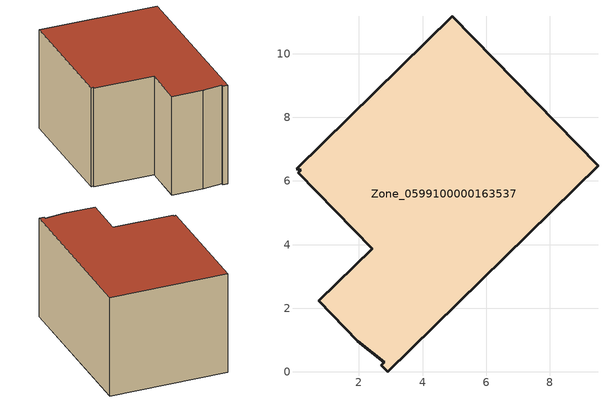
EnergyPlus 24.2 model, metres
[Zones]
Zone_0599100000163537
 floor ground (C_G): 2.8,0.3 1.96,0.97 0.74,2.23 2.42,3.87 0.09,6.26 0.17,6.34 0.04,6.39 4.93,11.18 9.51,6.48 2.91,0 2.7,0.22 z0
 wall outside (C_F): 2.7,0.22 2.91,0 9.51,6.48 4.93,11.18 0.04,6.39 0.17,6.34 0.09,6.26 2.42,3.87 0.74,2.23 1.96,0.97 2.8,0.3 2.7,0.22 z0:5.74
 roof outside (C_R): 1.96,0.97 2.8,0.3 2.7,0.22 2.91,0 9.51,6.48 4.93,11.18 0.04,6.39 0.17,6.34 0.09,6.26 2.42,3.87 0.74,2.23 z5.74
[BUILDING]
Pand.0599100000163537: North Axis=0; Terrain=City; Loads Convergence Tolerance Value=0.04; Temperature Convergence Tolerance Value=0.4; Solar Distribution=FullExterior; Maximum Number of Warmup Days=25; Minimum Number of Warmup Days=1
[Site:Location]
Rotterdam.The.Hague.AP_ZH_NLD Design_Conditions: Latitude=51.96; Longitude=4.45; Time Zone=1; Elevation=-4.5
[SITE:GROUNDTEMPERATURE:BUILDINGSURFACE]
18, 18, 18, 18, 18, 18, 18, 18, 18, 18, 18, 18
[MATERIAL] Thermal Absorptance=0.9; Solar Absorptance=0.7; Visible Absorptance=0.7
Name | Roughness | Thickness | Conductivity | Density | Specific Heat
G.TI.1975-1991 | MediumSmooth | 0.15 | 0.288461 | 540 | 1210
F.TI.1975-1991 | Rough | 0.3 | 0.230769 | 1920 | 840
R.TI.1975-1991 | MediumRough | 0.2 | 0.153846 | 1500 | 1000
[CONSTRUCTION]
C_G: G.TI.1975-1991
C_F: F.TI.1975-1991
C_R: R.TI.1975-1991
[ZONE]
Zone_0599100000163537: Type=1; Multiplier=1; Ceiling Height=Autocalculate; Volume=Autocalculate; Floor Area=autocalculate; Part of Total Floor Area=Yes
[ZONEINFILTRATION:DESIGNFLOWRATE]
Infil_Zone_0599100000163537: Zone or ZoneList or Space or SpaceList=Zone_0599100000163537; Schedule=AlwaysOn; Design Flow Rate Calculation Method=Flow/Area; Flow Rate per Floor Area=0.003; Constant Term Coefficient=1; Temperature Term Coefficient=0; Velocity Term Coefficient=0; Velocity Squared Term Coefficient=0
[HVACTEMPLATE:ZONE:IDEALLOADSAIRSYSTEM]
Zone_0599100000163537: Maximum Heating Supply Air Temperature=50; Minimum Cooling Supply Air Temperature=13; Maximum Heating Supply Air Humidity Ratio=0.0156; Minimum Cooling Supply Air Humidity Ratio=0.0077; Heating Limit=NoLimit; Cooling Limit=NoLimit; Dehumidification Control Type=ConstantSensibleHeatRatio; Cooling Sensible Heat Ratio=0.7; Dehumidification Setpoint=60; Humidification Control Type=None; Humidification Setpoint=30; Outdoor Air Method=None; Outdoor Air Flow Rate per Person=0.00944; Outdoor Air Flow Rate per Zone Floor Area=0; Outdoor Air Flow Rate per Zone=0; Demand Controlled Ventilation Type=None; Outdoor Air Economizer Type=NoEconomizer; Heat Recovery Type=None; Sensible Heat Recovery Effectiveness=0.7; Latent Heat Recovery Effectiveness=0.65
[ZONECONTROL:THERMOSTAT]
ThermostatControl_Zone_0599100000163537: Zone or ZoneList=Zone_0599100000163537; Control Type Schedule=DualSetpointControlType; Control 1=Thermostat_Zone_0599100000163537; Temperature Difference Between Cutout And Setpoint=0
[THERMOSTATSETPOINT:DUALSETPOINT]
Thermostat_Zone_0599100000163537: Heating Setpoint Temperature Schedule=HeatingSetpoint_Zone_0599100000163537; Cooling Setpoint Temperature Schedule=CoolingSetpoint_Zone_0599100000163537
[SCHEDULE:COMPACT]
HeatingSetpoint_Zone_0599100000163537: Through: 12/31, For: AllDays, Until: 24:00, 21
CoolingSetpoint_Zone_0599100000163537: Through: 12/31, For: AllDays, Until: 24:00, 24
DualSetpointControlType: Through: 12/31, For: AllDays, Until: 24:00, 4
AlwaysOn: Through: 12/31, For: AllDays, Until: 24:00, 1
